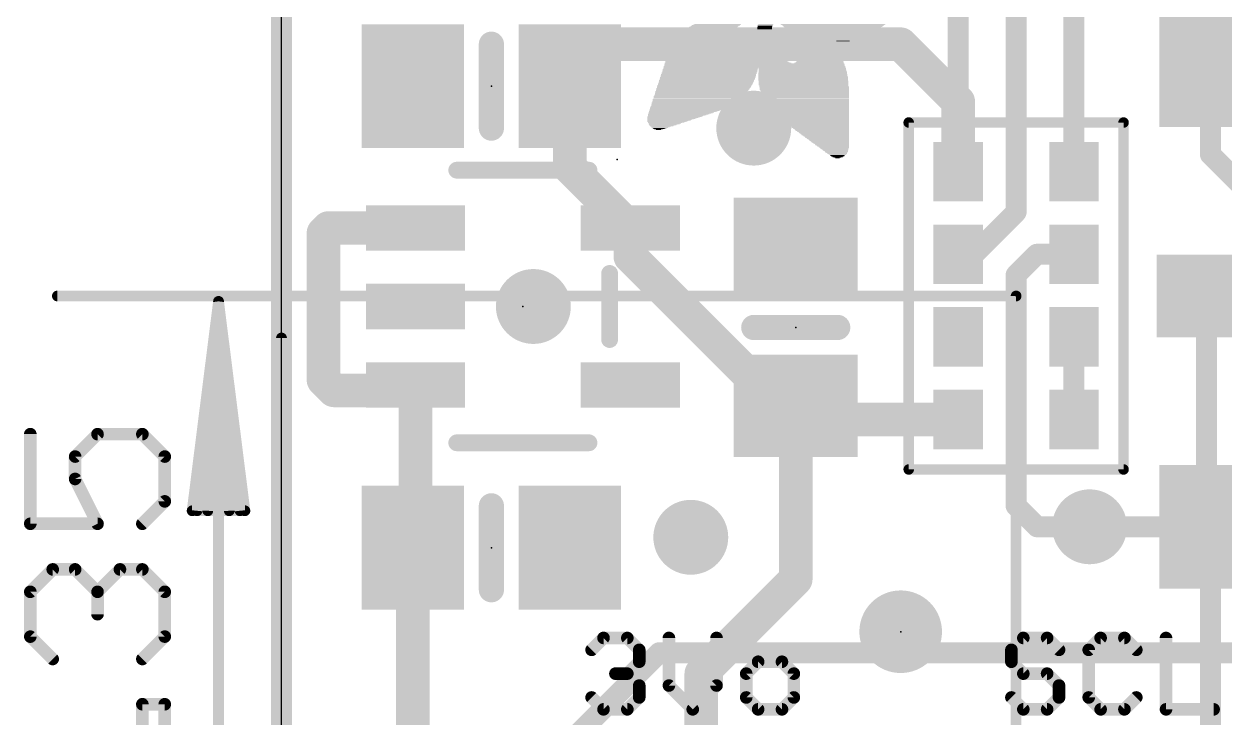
# Model space of a CAD drawing. Extents: x -6.4 to 26.1, y -5.3 to 26.8.
# Drawn here: x -3.12 to 11.42, y 3.78 to 12.18 of the extents above; entities that cross this region are included whole.
import ezdxf

# ---------------------------------------------------------------- set-up
doc = ezdxf.new("R2010")
doc.units = 0
for name, color, linetype in [('1', 12, 'CONTINUOUS'), ('16', 132, 'CONTINUOUS'), ('18', 110, 'CONTINUOUS'), ('20', 53, 'CONTINUOUS'), ('21', 40, 'CONTINUOUS'), ('23', 53, 'CONTINUOUS'), ('47', 253, 'CONTINUOUS')]:
    doc.layers.add(name, color=color, linetype=linetype)

# ---------------------------------------------------------------- blocks, each defined once
blk = doc.blocks.new('RECT')
blk.add_solid([(-0.5, -0.5), (0.5, -0.5), (-0.5, 0.5), (0.5, 0.5)])
blk = doc.blocks.new('PIE')
at = {"const_width": 0.5}
blk.add_lwpolyline([(0, -0.25, 1), (0, 0.25, 1), (0, -0.25)], format="xyb", dxfattribs=at)
blk = doc.blocks.new('ROUNDV')
at = {"const_width": 0.5}
blk.add_lwpolyline([(0, -0.25, 1), (0, 0.25, 1), (0, -0.25)], format="xyb", dxfattribs=at)

msp = doc.modelspace()

# ---------------------------------------------------------------- linework, layer by layer
at = {"layer": '1'}
for points, const_width in [([(0, 0), (0, 15.24)], 0.254), ([(8.19, 10.395), (8.19, 13.651)], 0.254), ([(8.89, 13.589), (8.89, 9.906)], 0.254), ([(9.59, 10.395), (9.59, 12.511)], 0.254), ([(3.998, 11.938), (3.49, 11.43)], 0.4064), ([(7.493, 11.938), (3.998, 11.938)], 0.4064), ([(8.19, 11.241), (7.493, 11.938)], 0.4064), ([(3.49, 11.665), (3.49, 11.43)], 0.4064), ([(11.242, 11.684), (11.242, 10.602)], 0.254), ([(3.49, 11.43), (3.49, 10.4441)], 0.4064), ([(8.19, 11.241), (8.19, 10.395)], 0.4064), ([(3.49, 10.4441), (4.2211, 9.713)], 0.4064), ([(11.242, 10.602), (12.192, 9.652)], 0.254), ([(8.379, 9.395), (8.89, 9.906)], 0.254), ([(0.569, 9.713), (0.508, 9.652)], 0.4064), ([(1.6209, 9.713), (0.569, 9.713)], 0.4064), ([(4.2211, 9.713), (4.2211, 9.3679)], 0.4064), ([(0.508, 9.652), (0.508, 7.874)], 0.4064), ([(4.2211, 9.3679), (6.03, 7.559)], 0.4064), ([(8.19, 9.395), (8.379, 9.395)], 0.254), ([(9.141, 9.395), (8.89, 9.144)], 0.254), ([(9.59, 9.395), (9.141, 9.395)], 0.254), ([(8.89, 9.144), (8.89, 6.35)], 0.254), ([(11.192, 8.89), (11.192, 6.146)], 0.254), ([(9.59, 8.395), (9.59, 7.395)], 0.254), ([(0.508, 7.874), (0.635, 7.747)], 0.4064), ([(1.5549, 7.747), (1.6209, 7.813)], 0.4064), ([(1.6209, 5.8111), (1.6209, 7.813)], 0.4064), ([(0.635, 7.747), (1.5549, 7.747)], 0.4064), ([(6.03, 7.559), (6.223, 7.559)], 0.4064), ([(6.223, 7.559), (6.387, 7.395)], 0.4064), ([(6.223, 5.461), (6.223, 7.559)], 0.4064), ([(6.387, 7.395), (8.19, 7.395)], 0.4064), ([(8.89, 6.35), (9.144, 6.096)], 0.254), ([(11.192, 6.146), (11.242, 6.096)], 0.254), ([(9.144, 6.096), (9.779, 6.096)], 0.254), ([(11.242, 3.622), (11.242, 6.096)], 0.254), ([(1.59, 3.49), (1.59, 5.842)], 0.4064), ([(1.59, 5.842), (1.6209, 5.8111)], 0.4064), ([(5.08, 4.318), (6.223, 5.461)], 0.4064), ([(5.08, 2.54), (5.08, 4.318)], 0.4064)]:
    msp.add_lwpolyline(points, dxfattribs=dict(at, const_width=const_width))
for points, const_width in [([(3.998, 12.0396, 1), (3.998, 11.8364)], 0.2032), ([(4.0698, 11.8662, 1), (3.9262, 12.0098)], 0.2032), ([(7.5648, 12.0098, 1), (7.4212, 11.8662)], 0.2032), ([(7.493, 11.8364, 1), (7.493, 12.0396)], 0.2032), ([(3.5916, 11.665, 1), (3.3884, 11.665)], 0.2032), ([(11.3055, 11.684, 1), (11.1785, 11.684)], 0.127), ([(3.5916, 11.43, 1), (3.3884, 11.43)], 0.2032), ([(3.3884, 11.43, 1), (3.5916, 11.43)], 0.2032), ([(3.4182, 11.5018, 1), (3.5618, 11.3582)], 0.2032), ([(8.2916, 11.241, 1), (8.0884, 11.241)], 0.2032), ([(8.1182, 11.1692, 1), (8.2618, 11.3128)], 0.2032), ([(3.5618, 10.5159, 1), (3.4182, 10.3723)], 0.2032), ([(11.2869, 10.6469, 1), (11.1971, 10.5571)], 0.127), ([(11.1785, 10.602, 1), (11.3055, 10.602)], 0.127), ([(3.3884, 10.4441, 1), (3.5916, 10.4441)], 0.2032), ([(8.0884, 10.395, 1), (8.2916, 10.395)], 0.2032), ([(8.1265, 10.395, 1), (8.2535, 10.395)], 0.127), ([(9.5265, 10.395, 1), (9.6535, 10.395)], 0.127), ([(8.9349, 9.8611, 1), (8.8451, 9.9509)], 0.127), ([(0.569, 9.8146, 1), (0.569, 9.6114)], 0.2032), ([(0.6408, 9.6412, 1), (0.4972, 9.7848)], 0.2032), ([(1.6209, 9.6114, 1), (1.6209, 9.8146)], 0.2032), ([(4.3227, 9.713, 1), (4.1195, 9.713)], 0.2032), ([(4.1493, 9.6412, 1), (4.2929, 9.7848)], 0.2032), ([(8.8265, 9.906, 1), (8.9535, 9.906)], 0.127), ([(0.6096, 9.652, 1), (0.4064, 9.652)], 0.2032), ([(0.4362, 9.7238, 1), (0.5798, 9.5802)], 0.2032), ([(4.1195, 9.3679, 1), (4.3227, 9.3679)], 0.2032), ([(4.2929, 9.4397, 1), (4.1493, 9.2961)], 0.2032), ([(8.19, 9.4585, 1), (8.19, 9.3315)], 0.127), ([(8.3341, 9.4399, 1), (8.4239, 9.3501)], 0.127), ([(8.379, 9.3315, 1), (8.379, 9.4585)], 0.127), ([(9.141, 9.4585, 1), (9.141, 9.3315)], 0.127), ([(9.1859, 9.3501, 1), (9.0961, 9.4399)], 0.127), ([(9.59, 9.3315, 1), (9.59, 9.4585)], 0.127), ([(8.9535, 9.144, 1), (8.8265, 9.144)], 0.127), ([(8.8451, 9.1889, 1), (8.9349, 9.0991)], 0.127), ([(11.2555, 8.89, 1), (11.1285, 8.89)], 0.127), ([(9.6535, 8.395, 1), (9.5265, 8.395)], 0.127), ([(0.5798, 7.9458, 1), (0.4362, 7.8022)], 0.2032), ([(1.7225, 7.813, 1), (1.5193, 7.813)], 0.2032), ([(1.6927, 7.7412, 1), (1.5491, 7.8848)], 0.2032), ([(0.4064, 7.874, 1), (0.6096, 7.874)], 0.2032), ([(0.635, 7.8486, 1), (0.635, 7.6454)], 0.2032), ([(0.5632, 7.6752, 1), (0.7068, 7.8188)], 0.2032), ([(1.4831, 7.8188, 1), (1.6267, 7.6752)], 0.2032), ([(1.5549, 7.6454, 1), (1.5549, 7.8486)], 0.2032), ([(6.03, 7.6606, 1), (6.03, 7.4574)], 0.2032), ([(5.9582, 7.4872, 1), (6.1018, 7.6308)], 0.2032), ([(6.3246, 7.559, 1), (6.1214, 7.559)], 0.2032), ([(6.2948, 7.6308, 1), (6.1512, 7.4872)], 0.2032), ([(6.223, 7.4574, 1), (6.223, 7.6606)], 0.2032), ([(6.387, 7.4966, 1), (6.387, 7.2934)], 0.2032), ([(6.3152, 7.3232, 1), (6.4588, 7.4668)], 0.2032), ([(8.19, 7.2934, 1), (8.19, 7.4966)], 0.2032), ([(9.5265, 7.395, 1), (9.6535, 7.395)], 0.127), ([(8.9349, 6.3949, 1), (8.8451, 6.3051)], 0.127), ([(8.8265, 6.35, 1), (8.9535, 6.35)], 0.127), ([(11.2369, 6.1909, 1), (11.1471, 6.1011)], 0.127), ([(9.144, 6.1595, 1), (9.144, 6.0325)], 0.127), ([(9.0991, 6.0511, 1), (9.1889, 6.1409)], 0.127), ([(9.779, 6.0325, 1), (9.779, 6.1595)], 0.127), ([(11.1285, 6.146, 1), (11.2555, 6.146)], 0.127), ([(11.3055, 6.096, 1), (11.1785, 6.096)], 0.127), ([(11.1971, 6.0511, 1), (11.2869, 6.1409)], 0.127), ([(1.6916, 5.842, 1), (1.4884, 5.842)], 0.2032), ([(1.6618, 5.9138, 1), (1.5182, 5.7702)], 0.2032), ([(1.5491, 5.7393, 1), (1.6927, 5.8829)], 0.2032), ([(1.5193, 5.8111, 1), (1.7225, 5.8111)], 0.2032), ([(6.1214, 5.461, 1), (6.3246, 5.461)], 0.2032), ([(6.2948, 5.3892, 1), (6.1512, 5.5328)], 0.2032), ([(5.1816, 4.318, 1), (4.9784, 4.318)], 0.2032), ([(5.0082, 4.3898, 1), (5.1518, 4.2462)], 0.2032)]:
    msp.add_lwpolyline(points, format="xyb", dxfattribs=dict(at, const_width=const_width))
at = {"layer": '16', "const_width": 0.254}
for points in [[(0, 0), (0, 15.24)], [(9.779, 6.096), (14.986, 6.096)], [(4.572, 4.572), (2.54, 2.54)], [(12.827, 4.572), (4.572, 4.572)]]:
    msp.add_lwpolyline(points, dxfattribs=at)
at = {"layer": '16', "const_width": 0.127}
for points in [[(9.779, 6.1595, 1), (9.779, 6.0325)], [(4.572, 4.6355, 1), (4.572, 4.5085)], [(4.6169, 4.5271, 1), (4.5271, 4.6169)]]:
    msp.add_lwpolyline(points, format="xyb", dxfattribs=at)
at = {"layer": '20'}
msp.add_line((0, 2.54), (0, 15.24), dxfattribs=at)
at = {"layer": '21'}
for points, const_width in [([(2.54, 10.922), (2.54, 11.938)], 0.3048), ([(7.59, 10.99), (10.19, 10.99)], 0.127), ([(7.59, 6.79), (7.59, 10.99)], 0.127), ([(10.19, 10.99), (10.19, 6.79)], 0.127), ([(3.721, 10.413), (2.121, 10.413)], 0.2032), ([(3.971, 9.163), (3.971, 8.363)], 0.2032), ([(5.715, 8.509), (6.731, 8.509)], 0.3048), ([(3.721, 7.113), (2.121, 7.113)], 0.2032), ([(10.19, 6.79), (7.59, 6.79)], 0.127), ([(2.54, 6.35), (2.54, 5.334)], 0.3048), ([(3.7529, 4.6065), (3.897, 4.7505)], 0.1524), ([(3.897, 4.7505), (4.1851, 4.7505)], 0.1524), ([(4.1851, 4.7505), (4.3291, 4.6065)], 0.1524), ([(4.6884, 4.7505), (4.6884, 4.1743)], 0.1524), ([(5.2647, 4.1743), (5.2647, 4.7505)], 0.1524), ([(8.977, 4.7505), (8.8329, 4.6065)], 0.1524), ([(9.2651, 4.7505), (8.977, 4.7505)], 0.1524), ([(9.4091, 4.6065), (9.2651, 4.7505)], 0.1524), ([(9.9125, 4.7505), (9.7684, 4.6065)], 0.1524), ([(10.2006, 4.7505), (9.9125, 4.7505)], 0.1524), ([(10.3447, 4.6065), (10.2006, 4.7505)], 0.1524), ([(10.704, 4.7505), (10.704, 3.8862)], 0.1524), ([(4.3291, 4.6065), (4.3291, 4.4624)], 0.1524), ([(8.8329, 4.6065), (8.8329, 4.4624)], 0.1524), ([(9.7684, 4.6065), (9.7684, 4.0303)], 0.1524), ([(4.3291, 4.4624), (4.1851, 4.3184)], 0.1524), ([(5.768, 4.4624), (5.624, 4.3184)], 0.1524), ([(6.0561, 4.4624), (5.768, 4.4624)], 0.1524), ([(6.2002, 4.3184), (6.0561, 4.4624)], 0.1524), ([(8.8329, 4.4624), (8.977, 4.3184)], 0.1524), ([(4.1851, 4.3184), (4.041, 4.3184)], 0.1524), ([(4.1851, 4.3184), (4.3291, 4.1743)], 0.1524), ([(5.624, 4.3184), (5.624, 4.0303)], 0.1524), ([(6.2002, 4.0303), (6.2002, 4.3184)], 0.1524), ([(8.977, 4.3184), (9.2651, 4.3184)], 0.1524), ([(9.2651, 4.3184), (9.4091, 4.1743)], 0.1524), ([(4.3291, 4.1743), (4.3291, 4.0303)], 0.1524), ([(4.6884, 4.1743), (4.9766, 3.8862)], 0.1524), ([(4.9766, 3.8862), (5.2647, 4.1743)], 0.1524), ([(9.4091, 4.1743), (9.4091, 4.0303)], 0.1524), ([(3.897, 3.8862), (3.7529, 4.0303)], 0.1524), ([(4.3291, 4.0303), (4.1851, 3.8862)], 0.1524), ([(5.624, 4.0303), (5.768, 3.8862)], 0.1524), ([(6.0561, 3.8862), (6.2002, 4.0303)], 0.1524), ([(8.977, 3.8862), (8.8329, 4.0303)], 0.1524), ([(9.4091, 4.0303), (9.2651, 3.8862)], 0.1524), ([(9.7684, 4.0303), (9.9125, 3.8862)], 0.1524), ([(10.2006, 3.8862), (10.3447, 4.0303)], 0.1524), ([(4.1851, 3.8862), (3.897, 3.8862)], 0.1524), ([(5.768, 3.8862), (6.0561, 3.8862)], 0.1524), ([(9.2651, 3.8862), (8.977, 3.8862)], 0.1524), ([(9.9125, 3.8862), (10.2006, 3.8862)], 0.1524), ([(10.704, 3.8862), (11.2802, 3.8862)], 0.1524)]:
    msp.add_lwpolyline(points, dxfattribs=dict(at, const_width=const_width))
for points, const_width in [([(2.6162, 11.938, 1), (2.4638, 11.938)], 0.1524), ([(7.59, 11.0218, 1), (7.59, 10.9582)], 0.0635), ([(7.6218, 10.99, 1), (7.5583, 10.99)], 0.0635), ([(10.2218, 10.99, 1), (10.1583, 10.99)], 0.0635), ([(10.19, 10.9582, 1), (10.19, 11.0218)], 0.0635), ([(2.4638, 10.922, 1), (2.6162, 10.922)], 0.1524), ([(2.121, 10.4638, 1), (2.121, 10.3622)], 0.1016), ([(3.721, 10.3622, 1), (3.721, 10.4638)], 0.1016), ([(4.0218, 9.163, 1), (3.9202, 9.163)], 0.1016), ([(5.715, 8.5852, 1), (5.715, 8.4328)], 0.1524), ([(6.731, 8.4328, 1), (6.731, 8.5852)], 0.1524), ([(3.9202, 8.363, 1), (4.0218, 8.363)], 0.1016), ([(2.121, 7.1638, 1), (2.121, 7.0622)], 0.1016), ([(3.721, 7.0622, 1), (3.721, 7.1638)], 0.1016), ([(7.59, 6.8217, 1), (7.59, 6.7583)], 0.0635), ([(10.19, 6.7583, 1), (10.19, 6.8217)], 0.0635), ([(7.5583, 6.79, 1), (7.6218, 6.79)], 0.0635), ([(10.1583, 6.79, 1), (10.2218, 6.79)], 0.0635), ([(2.6162, 6.35, 1), (2.4638, 6.35)], 0.1524), ([(2.4638, 5.334, 1), (2.6162, 5.334)], 0.1524), ([(3.897, 4.7886, 1), (3.897, 4.7124)], 0.0762), ([(3.9239, 4.7236, 1), (3.87, 4.7775)], 0.0762), ([(4.212, 4.7775, 1), (4.1581, 4.7236)], 0.0762), ([(4.1851, 4.7124, 1), (4.1851, 4.7886)], 0.0762), ([(4.7265, 4.7505, 1), (4.6503, 4.7505)], 0.0762), ([(5.3028, 4.7505, 1), (5.2266, 4.7505)], 0.0762), ([(8.977, 4.7886, 1), (8.977, 4.7124)], 0.0762), ([(9.0039, 4.7236, 1), (8.95, 4.7775)], 0.0762), ([(9.292, 4.7775, 1), (9.2381, 4.7236)], 0.0762), ([(9.2651, 4.7124, 1), (9.2651, 4.7886)], 0.0762), ([(9.9125, 4.7886, 1), (9.9125, 4.7124)], 0.0762), ([(9.9394, 4.7236, 1), (9.8856, 4.7775)], 0.0762), ([(10.2276, 4.7775, 1), (10.1737, 4.7236)], 0.0762), ([(10.2006, 4.7124, 1), (10.2006, 4.7886)], 0.0762), ([(10.7421, 4.7505, 1), (10.6659, 4.7505)], 0.0762), ([(3.726, 4.6334, 1), (3.7799, 4.5795)], 0.0762), ([(4.3672, 4.6065, 1), (4.291, 4.6065)], 0.0762), ([(4.3022, 4.5795, 1), (4.3561, 4.6334)], 0.0762), ([(8.871, 4.6065, 1), (8.7948, 4.6065)], 0.0762), ([(8.806, 4.6334, 1), (8.8599, 4.5795)], 0.0762), ([(9.3822, 4.5795, 1), (9.4361, 4.6334)], 0.0762), ([(9.8065, 4.6065, 1), (9.7303, 4.6065)], 0.0762), ([(9.7415, 4.6334, 1), (9.7954, 4.5795)], 0.0762), ([(10.3177, 4.5795, 1), (10.3716, 4.6334)], 0.0762), ([(4.3561, 4.4355, 1), (4.3022, 4.4894)], 0.0762), ([(5.768, 4.5005, 1), (5.768, 4.4243)], 0.0762), ([(5.795, 4.4355, 1), (5.7411, 4.4894)], 0.0762), ([(6.0831, 4.4894, 1), (6.0292, 4.4355)], 0.0762), ([(6.0561, 4.4243, 1), (6.0561, 4.5005)], 0.0762), ([(8.8599, 4.4894, 1), (8.806, 4.4355)], 0.0762), ([(4.041, 4.3565, 1), (4.041, 4.2803)], 0.0762), ([(4.212, 4.3453, 1), (4.1581, 4.2914)], 0.0762), ([(4.1581, 4.3453, 1), (4.212, 4.2914)], 0.0762), ([(4.1851, 4.2803, 1), (4.1851, 4.3565)], 0.0762), ([(4.291, 4.4624, 1), (4.3672, 4.4624)], 0.0762), ([(5.597, 4.3453, 1), (5.6509, 4.2914)], 0.0762), ([(5.6621, 4.3184, 1), (5.5859, 4.3184)], 0.0762), ([(6.2383, 4.3184, 1), (6.1621, 4.3184)], 0.0762), ([(6.1732, 4.2914, 1), (6.2271, 4.3453)], 0.0762), ([(8.7948, 4.4624, 1), (8.871, 4.4624)], 0.0762), ([(8.977, 4.3565, 1), (8.977, 4.2803)], 0.0762), ([(8.95, 4.2914, 1), (9.0039, 4.3453)], 0.0762), ([(9.292, 4.3453, 1), (9.2381, 4.2914)], 0.0762), ([(9.2651, 4.2803, 1), (9.2651, 4.3565)], 0.0762), ([(4.3672, 4.1743, 1), (4.291, 4.1743)], 0.0762), ([(4.3022, 4.1474, 1), (4.3561, 4.2013)], 0.0762), ([(4.7154, 4.2013, 1), (4.6615, 4.1474)], 0.0762), ([(5.2916, 4.1474, 1), (5.2377, 4.2013)], 0.0762), ([(9.4472, 4.1743, 1), (9.371, 4.1743)], 0.0762), ([(9.3822, 4.1474, 1), (9.4361, 4.2013)], 0.0762), ([(3.7799, 4.0572, 1), (3.726, 4.0033)], 0.0762), ([(4.3561, 4.0033, 1), (4.3022, 4.0572)], 0.0762), ([(4.6503, 4.1743, 1), (4.7265, 4.1743)], 0.0762), ([(5.2266, 4.1743, 1), (5.3028, 4.1743)], 0.0762), ([(5.6509, 4.0572, 1), (5.597, 4.0033)], 0.0762), ([(6.2271, 4.0033, 1), (6.1732, 4.0572)], 0.0762), ([(8.8599, 4.0572, 1), (8.806, 4.0033)], 0.0762), ([(9.4361, 4.0033, 1), (9.3822, 4.0572)], 0.0762), ([(9.7954, 4.0572, 1), (9.7415, 4.0033)], 0.0762), ([(10.3716, 4.0033, 1), (10.3177, 4.0572)], 0.0762), ([(3.897, 3.9243, 1), (3.897, 3.8481)], 0.0762), ([(3.87, 3.8593, 1), (3.9239, 3.9131)], 0.0762), ([(4.1581, 3.9131, 1), (4.212, 3.8593)], 0.0762), ([(4.1851, 3.8481, 1), (4.1851, 3.9243)], 0.0762), ([(4.291, 4.0303, 1), (4.3672, 4.0303)], 0.0762), ([(4.9496, 3.9131, 1), (5.0035, 3.8593)], 0.0762), ([(4.9496, 3.8593, 1), (5.0035, 3.9131)], 0.0762), ([(5.5859, 4.0303, 1), (5.6621, 4.0303)], 0.0762), ([(5.768, 3.9243, 1), (5.768, 3.8481)], 0.0762), ([(5.7411, 3.8593, 1), (5.795, 3.9131)], 0.0762), ([(6.0292, 3.9131, 1), (6.0831, 3.8593)], 0.0762), ([(6.0561, 3.8481, 1), (6.0561, 3.9243)], 0.0762), ([(6.1621, 4.0303, 1), (6.2383, 4.0303)], 0.0762), ([(8.977, 3.9243, 1), (8.977, 3.8481)], 0.0762), ([(8.95, 3.8593, 1), (9.0039, 3.9131)], 0.0762), ([(9.2381, 3.9131, 1), (9.292, 3.8593)], 0.0762), ([(9.2651, 3.8481, 1), (9.2651, 3.9243)], 0.0762), ([(9.371, 4.0303, 1), (9.4472, 4.0303)], 0.0762), ([(9.7303, 4.0303, 1), (9.8065, 4.0303)], 0.0762), ([(9.9125, 3.9243, 1), (9.9125, 3.8481)], 0.0762), ([(9.8856, 3.8593, 1), (9.9394, 3.9131)], 0.0762), ([(10.1737, 3.9131, 1), (10.2276, 3.8593)], 0.0762), ([(10.2006, 3.8481, 1), (10.2006, 3.9243)], 0.0762), ([(10.704, 3.9243, 1), (10.704, 3.8481)], 0.0762), ([(10.6659, 3.8862, 1), (10.7421, 3.8862)], 0.0762), ([(11.2802, 3.8481, 1), (11.2802, 3.9243)], 0.0762)]:
    msp.add_lwpolyline(points, format="xyb", dxfattribs=dict(at, const_width=const_width))
at = {"layer": '23'}
for p in [(2.54, 11.43), (4.064, 10.541), (8.89, 8.89), (2.921, 8.763), (6.223, 8.509), (2.54, 5.842), (7.493, 4.826)]:
    msp.add_point(p, dxfattribs=at)
at = {"layer": '47'}
for points, const_width in [([(8.89, 8.89), (-2.712, 8.89)], 0.13), ([(-0.762, 8.825), (-1.0812, 6.29)], 0.13), ([(-0.762, 8.825), (-1.022, 6.29)], 0.13), ([(-0.762, 8.825), (-0.892, 6.29)], 0.13), ([(-0.762, 0.065), (-0.762, 8.825)], 0.13), ([(-0.4428, 6.29), (-0.762, 8.825)], 0.13), ([(-0.632, 6.29), (-0.762, 8.825)], 0.13), ([(-0.502, 6.29), (-0.762, 8.825)], 0.13), ([(8.89, 8.89), (8.89, -4.998)], 0.13), ([(0, 8.382), (0, -4.998)], 0.13), ([(-3.0397, 7.2174), (-3.0397, 6.1327)], 0.1524), ([(-2.4974, 6.9462), (-2.2262, 7.2174)], 0.1524), ([(-2.2262, 7.2174), (-1.6839, 7.2174)], 0.1524), ([(-1.6839, 7.2174), (-1.4127, 6.9462)], 0.1524), ([(-2.4974, 6.675), (-2.4974, 6.9462)], 0.1524), ([(-1.4127, 6.9462), (-1.4127, 6.4039)], 0.1524), ([(-2.2262, 6.1327), (-2.4974, 6.675)], 0.1524), ([(-1.4127, 6.4039), (-1.6839, 6.1327)], 0.1524), ([(-1.0812, 6.29), (-0.4428, 6.29)], 0.13), ([(-3.0397, 6.1327), (-2.2262, 6.1327)], 0.1524), ([(-3.0397, 5.309), (-2.7685, 5.5802)], 0.1524), ([(-2.7685, 5.5802), (-2.4974, 5.5802)], 0.1524), ([(-2.4974, 5.5802), (-2.2262, 5.309)], 0.1524), ([(-2.2262, 5.309), (-1.955, 5.5802)], 0.1524), ([(-1.955, 5.5802), (-1.6839, 5.5802)], 0.1524), ([(-1.6839, 5.5802), (-1.4127, 5.309)], 0.1524), ([(-3.0397, 4.7667), (-3.0397, 5.309)], 0.1524), ([(-2.2262, 5.309), (-2.2262, 5.0379)], 0.1524), ([(-1.4127, 5.309), (-1.4127, 4.7667)], 0.1524), ([(-2.7685, 4.4955), (-3.0397, 4.7667)], 0.1524), ([(-1.4127, 4.7667), (-1.6839, 4.4955)], 0.1524), ([(-1.6839, 3.677), (-1.6839, 3.9481)], 0.1524), ([(-1.6839, 3.9481), (-1.4127, 3.9481)], 0.1524), ([(-1.4127, 3.9481), (-1.4127, 3.677)], 0.1524)]:
    msp.add_lwpolyline(points, dxfattribs=dict(at, const_width=const_width))
for points, const_width in [([(-2.712, 8.9225, 1), (-2.712, 8.8575)], 0.065), ([(-0.7295, 8.825, 1), (-0.7945, 8.825)], 0.065), ([(-0.7298, 8.8291, 1), (-0.7942, 8.8209)], 0.065), ([(-0.7295, 8.8233, 1), (-0.7945, 8.8267)], 0.065), ([(-0.7295, 8.8267, 1), (-0.7945, 8.8233)], 0.065), ([(-0.7297, 8.8283, 1), (-0.7943, 8.8217)], 0.065), ([(-0.7297, 8.8217, 1), (-0.7943, 8.8283)], 0.065), ([(-0.7298, 8.8209, 1), (-0.7942, 8.8291)], 0.065), ([(8.9225, 8.89, 1), (8.8575, 8.89)], 0.065), ([(8.89, 8.8575, 1), (8.89, 8.9225)], 0.065), ([(0.0325, 8.382, 1), (-0.0325, 8.382)], 0.065), ([(-3.0016, 7.2174, 1), (-3.0778, 7.2174)], 0.0762), ([(-2.2262, 7.2555, 1), (-2.2262, 7.1793)], 0.0762), ([(-2.1993, 7.1904, 1), (-2.2531, 7.2443)], 0.0762), ([(-1.6569, 7.2443, 1), (-1.7108, 7.1904)], 0.0762), ([(-1.6839, 7.1793, 1), (-1.6839, 7.2555)], 0.0762), ([(-2.4593, 6.9462, 1), (-2.5355, 6.9462)], 0.0762), ([(-2.5243, 6.9731, 1), (-2.4704, 6.9193)], 0.0762), ([(-1.3746, 6.9462, 1), (-1.4508, 6.9462)], 0.0762), ([(-1.4396, 6.9193, 1), (-1.3858, 6.9731)], 0.0762), ([(-2.5355, 6.675, 1), (-2.4593, 6.675)], 0.0762), ([(-2.4633, 6.6921, 1), (-2.5314, 6.658)], 0.0762), ([(-1.4508, 6.4039, 1), (-1.3746, 6.4039)], 0.0762), ([(-1.3858, 6.3769, 1), (-1.4396, 6.4308)], 0.0762), ([(-1.1135, 6.2941, 1), (-1.049, 6.2859)], 0.065), ([(-1.0812, 6.3225, 1), (-1.0812, 6.2575)], 0.065), ([(-1.0543, 6.2933, 1), (-0.9897, 6.2867)], 0.065), ([(-0.9245, 6.2917, 1), (-0.8595, 6.2883)], 0.065), ([(-0.6645, 6.2883, 1), (-0.5995, 6.2917)], 0.065), ([(-0.5343, 6.2867, 1), (-0.4697, 6.2933)], 0.065), ([(-0.475, 6.2859, 1), (-0.4105, 6.2941)], 0.065), ([(-0.4428, 6.2575, 1), (-0.4428, 6.3225)], 0.065), ([(-3.0397, 6.1708, 1), (-3.0397, 6.0946)], 0.0762), ([(-3.0778, 6.1327, 1), (-3.0016, 6.1327)], 0.0762), ([(-2.2603, 6.1157, 1), (-2.1921, 6.1497)], 0.0762), ([(-2.2262, 6.0946, 1), (-2.2262, 6.1708)], 0.0762), ([(-1.7108, 6.1596, 1), (-1.6569, 6.1058)], 0.0762), ([(-2.7685, 5.6183, 1), (-2.7685, 5.5421)], 0.0762), ([(-2.7416, 5.5533, 1), (-2.7955, 5.6071)], 0.0762), ([(-2.4704, 5.6071, 1), (-2.5243, 5.5533)], 0.0762), ([(-2.4974, 5.5421, 1), (-2.4974, 5.6183)], 0.0762), ([(-1.955, 5.6183, 1), (-1.955, 5.5421)], 0.0762), ([(-1.9281, 5.5533, 1), (-1.982, 5.6071)], 0.0762), ([(-1.6569, 5.6071, 1), (-1.7108, 5.5533)], 0.0762), ([(-1.6839, 5.5421, 1), (-1.6839, 5.6183)], 0.0762), ([(-3.0016, 5.309, 1), (-3.0778, 5.309)], 0.0762), ([(-2.1881, 5.309, 1), (-2.2643, 5.309)], 0.0762), ([(-1.3746, 5.309, 1), (-1.4508, 5.309)], 0.0762), ([(-3.0666, 5.336, 1), (-3.0127, 5.2821)], 0.0762), ([(-2.2531, 5.336, 1), (-2.1993, 5.2821)], 0.0762), ([(-2.2531, 5.2821, 1), (-2.1993, 5.336)], 0.0762), ([(-1.4396, 5.2821, 1), (-1.3858, 5.336)], 0.0762), ([(-2.2643, 5.0379, 1), (-2.1881, 5.0379)], 0.0762), ([(-3.0778, 4.7667, 1), (-3.0016, 4.7667)], 0.0762), ([(-3.0127, 4.7936, 1), (-3.0666, 4.7398)], 0.0762), ([(-1.4508, 4.7667, 1), (-1.3746, 4.7667)], 0.0762), ([(-1.3858, 4.7398, 1), (-1.4396, 4.7936)], 0.0762), ([(-2.7955, 4.4686, 1), (-2.7416, 4.5225)], 0.0762), ([(-1.7108, 4.5225, 1), (-1.6569, 4.4686)], 0.0762), ([(-1.6458, 3.9481, 1), (-1.722, 3.9481)], 0.0762), ([(-1.6839, 3.9862, 1), (-1.6839, 3.91)], 0.0762), ([(-1.3746, 3.9481, 1), (-1.4508, 3.9481)], 0.0762), ([(-1.4127, 3.91, 1), (-1.4127, 3.9862)], 0.0762)]:
    msp.add_lwpolyline(points, format="xyb", dxfattribs=dict(at, const_width=const_width))

# ---------------------------------------------------------------- block references
at = {"layer": '1'}
for p, xscale, yscale, rotation in [((11.242, 11.684), 1.24, 1.5, 180), ((1.59, 11.43), 1.24, 1.5, 180), ((3.49, 11.43), 1.24, 1.5, 180), ((6.223, 9.459), 1.24, 1.5, 90), ((1.6209, 9.713), 0.55, 1.2, 270), ((4.2211, 9.713), 0.55, 1.2, 270), ((1.6209, 8.763), 0.55, 1.2, 270), ((6.223, 7.559), 1.24, 1.5, 90), ((1.6209, 7.813), 0.55, 1.2, 270), ((4.2211, 7.813), 0.55, 1.2, 270)]:
    msp.add_blockref('RECT', p, dxfattribs=dict(at, xscale=xscale, yscale=yscale, rotation=rotation))
for p, xscale, yscale in [((8.19, 10.395), 0.6, 0.72), ((9.59, 10.395), 0.6, 0.72), ((8.19, 9.395), 0.6, 0.72), ((9.59, 9.395), 0.6, 0.72), ((8.19, 8.395), 0.6, 0.72), ((9.59, 8.395), 0.6, 0.72), ((8.19, 7.395), 0.6, 0.72), ((9.59, 7.395), 0.6, 0.72), ((11.242, 6.096), 1.24, 1.5), ((1.59, 5.842), 1.24, 1.5), ((3.49, 5.842), 1.24, 1.5)]:
    msp.add_blockref('RECT', p, dxfattribs=dict(at, xscale=xscale, yscale=yscale))
at = {"layer": '1', "yscale": 1.2, "rotation": 90}
msp.add_blockref('RECT', (11.192, 8.89), dxfattribs=at)
at = {"layer": '1'}
msp.add_blockref('PIE', (7.493, 4.826), dxfattribs=at)
at = {"layer": '18', "xscale": 0.9064, "yscale": 0.9064}
for p in [(5.715, 10.922), (5.715, 10.922), (3.048, 8.763), (3.048, 8.763), (9.779, 6.096), (9.779, 6.096), (4.953, 5.969), (4.953, 5.969)]:
    msp.add_blockref('ROUNDV', p, dxfattribs=at)
at = {"layer": '21'}
for p, xscale, yscale in [((5.1404, 12.065), 0.5969, 0.0064), ((5.1467, 12.0714), 0.5969, 0.0063), ((5.1531, 12.0777), 0.5969, 0.0064), ((5.1593, 12.0841), 0.5969, 0.0063), ((5.1658, 12.0904), 0.5969, 0.0064), ((5.1721, 12.0968), 0.5969, 0.0063), ((5.1785, 12.1031), 0.5969, 0.0064), ((5.1848, 12.1095), 0.5969, 0.0063), ((5.1879, 12.1158), 0.5905, 0.0064), ((5.2007, 12.1222), 0.5905, 0.0063), ((5.2038, 12.1285), 0.5842, 0.0064), ((5.2134, 12.1349), 0.5905, 0.0063), ((5.2229, 12.1412), 0.5842, 0.0064), ((5.2292, 12.1476), 0.5842, 0.0063), ((5.2388, 12.1539), 0.5779, 0.0064), ((5.2451, 12.1603), 0.5778, 0.0063), ((5.2578, 12.1666), 0.5778, 0.0064), ((5.2674, 12.173), 0.5715, 0.0063), ((5.2769, 12.1793), 0.5651, 0.0064), ((5.8293, 12.065), 0.2096, 0.0064), ((5.8325, 12.0777), 0.2032, 0.0064), ((5.8325, 12.0714), 0.2032, 0.0063), ((5.8357, 12.0904), 0.1969, 0.0064), ((5.8357, 12.0841), 0.1969, 0.0063), ((5.8388, 12.1031), 0.1905, 0.0064), ((5.8388, 12.0968), 0.1905, 0.0063), ((5.842, 12.1158), 0.1842, 0.0064), ((5.842, 12.1095), 0.1842, 0.0063), ((5.8452, 12.1412), 0.1778, 0.0064), ((5.8452, 12.1349), 0.1778, 0.0063), ((5.8452, 12.1285), 0.1778, 0.0064), ((5.8452, 12.1222), 0.1778, 0.0063), ((5.8547, 12.173), 0.1842, 0.0063), ((5.8547, 12.1666), 0.1842, 0.0064), ((5.8515, 12.1603), 0.1778, 0.0063), ((5.8515, 12.1539), 0.1778, 0.0064), ((5.8483, 12.1476), 0.1715, 0.0063), ((5.8611, 12.1793), 0.1841, 0.0064), ((6.6739, 12.1793), 1.2637, 0.0064), ((6.6739, 12.173), 1.2509, 0.0063), ((6.6771, 12.1666), 1.2319, 0.0064), ((6.6739, 12.1603), 1.2129, 0.0063), ((6.6739, 12.1539), 1.2001, 0.0064), ((6.6739, 12.1476), 1.1875, 0.0063), ((6.6707, 12.1412), 1.1684, 0.0064), ((6.6707, 12.1349), 1.1557, 0.0063), ((6.6675, 12.1285), 1.1366, 0.0064), ((6.6675, 12.1222), 1.124, 0.0063), ((6.6644, 12.1158), 1.1049, 0.0064), ((6.6643, 12.1095), 1.0922, 0.0063), ((6.6612, 12.1031), 1.0731, 0.0064), ((6.658, 12.0968), 1.0668, 0.0063), ((6.6548, 12.0904), 1.0478, 0.0064), ((6.6548, 12.0841), 1.035, 0.0063), ((6.6516, 12.0777), 1.016, 0.0064), ((6.6452, 12.0714), 1.0033, 0.0063), ((6.6421, 12.065), 0.9842, 0.0064), ((5.0419, 11.919), 0.6286, 0.0063), ((5.0483, 11.9253), 0.6287, 0.0064), ((5.0514, 11.938), 0.6223, 0.0064), ((5.0514, 11.9317), 0.6223, 0.0063), ((5.0578, 11.9507), 0.6223, 0.0064), ((5.0578, 11.9444), 0.6223, 0.0063), ((5.061, 11.9571), 0.6159, 0.0063), ((5.0673, 11.9698), 0.616, 0.0063), ((5.0673, 11.9634), 0.616, 0.0064), ((5.0737, 11.9761), 0.6159, 0.0064), ((5.08, 11.9888), 0.616, 0.0064), ((5.0768, 11.9825), 0.6096, 0.0063), ((5.0864, 11.9952), 0.6159, 0.0063), ((5.0895, 12.0015), 0.6096, 0.0064), ((5.0959, 12.0079), 0.6096, 0.0063), ((5.1022, 12.0206), 0.6096, 0.0063), ((5.0991, 12.0142), 0.6033, 0.0064), ((5.1086, 12.0269), 0.6096, 0.0064), ((5.1118, 12.0333), 0.6033, 0.0063), ((5.1181, 12.0396), 0.6032, 0.0064), ((5.1245, 12.046), 0.6033, 0.0063), ((5.1308, 12.0523), 0.6032, 0.0064), ((5.134, 12.0587), 0.5969, 0.0063), ((5.7912, 11.919), 0.3874, 0.0063), ((5.7912, 11.9253), 0.3746, 0.0064), ((5.7944, 11.9317), 0.3683, 0.0063), ((5.7944, 11.938), 0.3556, 0.0064), ((5.7976, 11.9444), 0.3493, 0.0063), ((5.8007, 11.9571), 0.3302, 0.0063), ((5.8007, 11.9507), 0.3302, 0.0064), ((5.8039, 11.9698), 0.3112, 0.0063), ((5.8039, 11.9634), 0.3112, 0.0064), ((5.8071, 11.9761), 0.3048, 0.0064), ((5.8071, 11.9825), 0.2921, 0.0063), ((5.8102, 11.9888), 0.2857, 0.0064), ((5.8134, 11.9952), 0.2794, 0.0063), ((5.8135, 12.0015), 0.2667, 0.0064), ((5.8166, 12.0142), 0.2604, 0.0064), ((5.8166, 12.0079), 0.2604, 0.0063), ((5.8198, 12.0206), 0.254, 0.0063), ((5.8197, 12.0269), 0.2413, 0.0064), ((5.823, 12.0396), 0.2349, 0.0064), ((5.823, 12.0333), 0.2349, 0.0063), ((5.8261, 12.046), 0.2286, 0.0063), ((5.8262, 12.0587), 0.2159, 0.0063), ((5.8262, 12.0523), 0.2159, 0.0064), ((6.6389, 12.0587), 0.9652, 0.0063), ((6.6358, 12.0523), 0.9589, 0.0064), ((6.6294, 12.046), 0.9334, 0.0063), ((6.6231, 12.0396), 0.9207, 0.0064), ((6.3405, 12.0333), 0.3429, 0.0063), ((6.3468, 12.0269), 0.3429, 0.0064), ((6.3532, 12.0206), 0.3556, 0.0063), ((6.3627, 12.0142), 0.362, 0.0064), ((6.3659, 12.0079), 0.3683, 0.0063), ((6.3754, 12.0015), 0.3746, 0.0064), ((6.3786, 11.9952), 0.381, 0.0063), ((6.3881, 11.9888), 0.3874, 0.0064), ((6.3913, 11.9825), 0.3937, 0.0063), ((6.3977, 11.9761), 0.3937, 0.0064), ((6.404, 11.9698), 0.4064, 0.0063), ((6.4103, 11.9634), 0.4064, 0.0064), ((6.4167, 11.9571), 0.4191, 0.0063), ((6.423, 11.9507), 0.4191, 0.0064), ((6.4262, 11.9444), 0.4254, 0.0063), ((6.4294, 11.938), 0.4318, 0.0064), ((6.4389, 11.9317), 0.4382, 0.0063), ((6.4453, 11.919), 0.4509, 0.0063), ((6.4421, 11.9253), 0.4445, 0.0064), ((6.8009, 12.0333), 0.5397, 0.0063), ((6.8009, 12.0269), 0.5143, 0.0064), ((6.7977, 12.0206), 0.4826, 0.0063), ((6.8009, 12.0142), 0.4509, 0.0064), ((6.8009, 12.0079), 0.4127, 0.0063), ((6.8009, 12.0015), 0.3747, 0.0064), ((6.8009, 11.9952), 0.3365, 0.0063), ((6.7976, 11.9888), 0.2921, 0.0064), ((6.7945, 11.9825), 0.235, 0.0063), ((6.7945, 11.9761), 0.1588, 0.0064), ((5.3689, 11.7729), 1.4224, 0.0064), ((5.3689, 11.7793), 1.4097, 0.0063), ((5.3658, 11.7856), 1.4033, 0.0064), ((5.3626, 11.8047), 1.3843, 0.0063), ((5.3626, 11.7983), 1.3843, 0.0064), ((5.3658, 11.7919), 1.3907, 0.0063), ((5.3594, 11.8174), 1.3652, 0.0063), ((5.3626, 11.811), 1.3716, 0.0064), ((5.0387, 11.83), 0.7112, 0.0063), ((5.3594, 11.8237), 1.3526, 0.0064), ((5.0292, 11.8428), 0.6794, 0.0063), ((5.0356, 11.8364), 0.6921, 0.0064), ((5.026, 11.8618), 0.6604, 0.0064), ((5.0292, 11.8555), 0.6668, 0.0063), ((5.0324, 11.8491), 0.6731, 0.0064), ((5.0292, 11.8745), 0.654, 0.0064), ((5.0292, 11.8681), 0.654, 0.0063), ((5.0324, 11.8809), 0.6477, 0.0063), ((5.0356, 11.8936), 0.6413, 0.0063), ((5.0356, 11.8872), 0.6413, 0.0064), ((5.0387, 11.9063), 0.635, 0.0063), ((5.0387, 11.8999), 0.635, 0.0064), ((5.0419, 11.9126), 0.6286, 0.0064), ((5.734, 11.83), 0.6033, 0.0063), ((5.7435, 11.8364), 0.5715, 0.0064), ((5.75, 11.8428), 0.5461, 0.0063), ((5.7563, 11.8491), 0.5334, 0.0064), ((5.7595, 11.8555), 0.5143, 0.0063), ((5.7627, 11.8618), 0.4953, 0.0064), ((5.769, 11.8681), 0.4826, 0.0063), ((5.769, 11.8745), 0.4699, 0.0064), ((5.7753, 11.8809), 0.4572, 0.0063), ((5.7754, 11.8872), 0.4445, 0.0064), ((5.7817, 11.8936), 0.4318, 0.0063), ((5.7816, 11.8999), 0.4191, 0.0064), ((5.7849, 11.9063), 0.4127, 0.0063), ((5.7881, 11.9126), 0.3937, 0.0064), ((6.4516, 11.9126), 0.4508, 0.0064), ((6.4548, 11.9063), 0.4572, 0.0063), ((6.458, 11.8999), 0.4635, 0.0064), ((6.4643, 11.8936), 0.4636, 0.0063), ((6.4675, 11.8872), 0.4699, 0.0064), ((6.4675, 11.8809), 0.4699, 0.0063), ((6.4707, 11.8745), 0.4763, 0.0064), ((6.477, 11.8681), 0.4762, 0.0063), ((6.4802, 11.8618), 0.4826, 0.0064), ((6.4834, 11.8555), 0.4889, 0.0063), ((6.4834, 11.8491), 0.4889, 0.0064), ((6.4866, 11.8428), 0.4953, 0.0063), ((6.4929, 11.8364), 0.4953, 0.0064), ((6.4992, 11.8174), 0.508, 0.0063), ((6.4992, 11.811), 0.508, 0.0064), ((6.5024, 11.8047), 0.5144, 0.0063), ((6.5088, 11.7856), 0.5271, 0.0064), ((6.5088, 11.7793), 0.5271, 0.0063), ((6.5119, 11.7729), 0.5334, 0.0064), ((6.4961, 11.83), 0.5017, 0.0063), ((6.4961, 11.8237), 0.5017, 0.0064), ((6.5056, 11.7983), 0.5207, 0.0064), ((6.5056, 11.7919), 0.5207, 0.0063), ((5.1879, 11.6332), 1.1493, 0.0064), ((5.1879, 11.6269), 1.1493, 0.0063), ((5.1943, 11.6523), 1.1494, 0.0063), ((5.1943, 11.6459), 1.1494, 0.0064), ((5.1911, 11.6395), 1.143, 0.0063), ((5.7246, 11.6713), 2.1971, 0.0064), ((5.7246, 11.665), 2.1971, 0.0063), ((5.7246, 11.6586), 2.1971, 0.0064), ((5.7245, 11.6904), 2.1844, 0.0063), ((5.7245, 11.684), 2.1844, 0.0064), ((5.7245, 11.6776), 2.1844, 0.0063), ((5.4039, 11.7094), 1.5303, 0.0064), ((5.7246, 11.7031), 2.1717, 0.0063), ((5.7246, 11.6967), 2.1717, 0.0064), ((5.3816, 11.7348), 1.4732, 0.0064), ((5.388, 11.7285), 1.4859, 0.0063), ((5.3975, 11.7157), 1.505, 0.0063), ((5.3912, 11.7221), 1.4923, 0.0064), ((5.3784, 11.7475), 1.4541, 0.0064), ((5.3817, 11.7412), 1.4605, 0.0063), ((5.3721, 11.7666), 1.4288, 0.0063), ((5.3784, 11.7538), 1.4415, 0.0063), ((5.3753, 11.7602), 1.4351, 0.0064), ((6.3024, 11.6523), 1.0541, 0.0063), ((6.3024, 11.6459), 1.0541, 0.0064), ((6.3024, 11.6395), 1.0541, 0.0063), ((6.3024, 11.6332), 1.0541, 0.0064), ((6.3056, 11.6269), 1.0605, 0.0063), ((6.5056, 11.7094), 0.5969, 0.0064), ((6.5119, 11.7157), 0.5842, 0.0063), ((6.5151, 11.7221), 0.5778, 0.0064), ((6.5151, 11.7348), 0.5652, 0.0064), ((6.5151, 11.7285), 0.5652, 0.0063), ((6.512, 11.7538), 0.5461, 0.0063), ((6.5151, 11.7475), 0.5524, 0.0064), ((6.5151, 11.7412), 0.5524, 0.0063), ((6.5119, 11.7666), 0.5334, 0.0063), ((6.5151, 11.7602), 0.5398, 0.0064), ((5.1372, 11.4808), 1.1493, 0.0064), ((5.1435, 11.4999), 1.1494, 0.0063), ((5.1435, 11.4935), 1.1494, 0.0064), ((5.1435, 11.4871), 1.1494, 0.0063), ((5.1498, 11.5126), 1.1493, 0.0063), ((5.1498, 11.5062), 1.1493, 0.0064), ((5.1531, 11.5189), 1.1557, 0.0064), ((5.1593, 11.538), 1.1557, 0.0063), ((5.1562, 11.5316), 1.1494, 0.0064), ((5.1562, 11.5252), 1.1494, 0.0063), ((5.1658, 11.557), 1.1557, 0.0064), ((5.1626, 11.5507), 1.1493, 0.0063), ((5.1626, 11.5443), 1.1493, 0.0064), ((5.1689, 11.5761), 1.1494, 0.0063), ((5.1689, 11.5697), 1.1494, 0.0064), ((5.1689, 11.5633), 1.1494, 0.0063), ((5.1753, 11.5951), 1.1493, 0.0064), ((5.1753, 11.5888), 1.1493, 0.0063), ((5.1753, 11.5824), 1.1493, 0.0064), ((5.1816, 11.6142), 1.1494, 0.0063), ((5.1816, 11.6078), 1.1494, 0.0064), ((5.1816, 11.6014), 1.1494, 0.0063), ((5.1848, 11.6205), 1.143, 0.0064), ((6.3119, 11.5443), 1.0858, 0.0064), ((6.3119, 11.538), 1.0858, 0.0063), ((6.3119, 11.5316), 1.0858, 0.0064), ((6.3119, 11.5252), 1.0858, 0.0063), ((6.3119, 11.5189), 1.0858, 0.0064), ((6.3119, 11.5126), 1.0858, 0.0063), ((6.3119, 11.5062), 1.0858, 0.0064), ((6.3119, 11.4999), 1.0858, 0.0063), ((6.3056, 11.5888), 1.0731, 0.0063), ((6.3056, 11.5824), 1.0731, 0.0064), ((6.3088, 11.5761), 1.0795, 0.0063), ((6.3088, 11.5697), 1.0795, 0.0064), ((6.3088, 11.5633), 1.0795, 0.0063), ((6.3088, 11.557), 1.0795, 0.0064), ((6.3088, 11.5507), 1.0795, 0.0063), ((6.3182, 11.4935), 1.0859, 0.0064), ((6.3182, 11.4871), 1.0859, 0.0063), ((6.3182, 11.4808), 1.0859, 0.0064), ((6.3087, 11.6078), 1.0668, 0.0064), ((6.3087, 11.6014), 1.0668, 0.0063), ((6.3087, 11.5951), 1.0668, 0.0064), ((6.3056, 11.6205), 1.0605, 0.0064), ((6.3056, 11.6142), 1.0605, 0.0063), ((5.0705, 11.3475), 1.1049, 0.0063), ((5.0673, 11.3411), 1.0986, 0.0064), ((5.0673, 11.3347), 1.0986, 0.0063), ((5.0832, 11.3665), 1.1176, 0.0064), ((5.08, 11.3602), 1.1112, 0.0063), ((5.0769, 11.3538), 1.1049, 0.0064), ((5.0927, 11.3856), 1.124, 0.0063), ((5.0895, 11.3792), 1.1176, 0.0064), ((5.0895, 11.3728), 1.1176, 0.0063), ((5.1023, 11.4046), 1.1303, 0.0064), ((5.1023, 11.3983), 1.1303, 0.0063), ((5.0991, 11.3919), 1.1239, 0.0064), ((5.1118, 11.4237), 1.1367, 0.0063), ((5.1118, 11.4173), 1.1367, 0.0064), ((5.1086, 11.4109), 1.1303, 0.0063), ((5.1213, 11.4427), 1.143, 0.0064), ((5.1181, 11.4364), 1.1366, 0.0063), ((5.1181, 11.43), 1.1366, 0.0064), ((5.1308, 11.4618), 1.1494, 0.0063), ((5.1276, 11.4554), 1.143, 0.0064), ((5.1276, 11.449), 1.143, 0.0063), ((5.1372, 11.4745), 1.1493, 0.0063), ((5.134, 11.4681), 1.143, 0.0064), ((6.3182, 11.4745), 1.0859, 0.0063), ((6.3182, 11.4681), 1.0859, 0.0064), ((6.3182, 11.4618), 1.0859, 0.0063), ((6.3182, 11.4554), 1.0859, 0.0064), ((6.3182, 11.449), 1.0859, 0.0063), ((6.3182, 11.4427), 1.0859, 0.0064), ((6.3246, 11.4237), 1.0858, 0.0063), ((6.3246, 11.4173), 1.0858, 0.0064), ((6.3215, 11.4364), 1.0795, 0.0063), ((6.3215, 11.43), 1.0795, 0.0064), ((6.3277, 11.4109), 1.0795, 0.0063), ((6.3277, 11.4046), 1.0795, 0.0064), ((6.3277, 11.3983), 1.0795, 0.0063), ((6.3277, 11.3919), 1.0795, 0.0064), ((6.3277, 11.3856), 1.0795, 0.0063), ((6.331, 11.3792), 1.0731, 0.0064), ((6.331, 11.3728), 1.0731, 0.0063), ((6.3341, 11.3665), 1.0668, 0.0064), ((6.3341, 11.3602), 1.0668, 0.0063), ((6.3341, 11.3538), 1.0668, 0.0064), ((6.3341, 11.3475), 1.0668, 0.0063), ((6.3373, 11.3411), 1.0604, 0.0064), ((6.3373, 11.3347), 1.0604, 0.0063), ((4.9435, 11.1887), 0.9525, 0.0064), ((4.9657, 11.2078), 0.9842, 0.0063), ((4.9594, 11.2014), 0.9715, 0.0064), ((4.953, 11.1951), 0.9588, 0.0063), ((4.9879, 11.2332), 1.016, 0.0063), ((4.9784, 11.2205), 0.997, 0.0063), ((4.9816, 11.2268), 1.0033, 0.0064), ((4.9721, 11.2141), 0.9843, 0.0064), ((4.9975, 11.2459), 1.0223, 0.0063), ((4.9943, 11.2395), 1.016, 0.0064), ((5.0165, 11.2649), 1.0478, 0.0064), ((5.007, 11.2522), 1.0287, 0.0064), ((5.0197, 11.2713), 1.0541, 0.0063), ((5.0102, 11.2586), 1.0351, 0.0063), ((5.0292, 11.284), 1.0604, 0.0063), ((5.0261, 11.2776), 1.0541, 0.0064), ((5.0483, 11.3094), 1.0859, 0.0063), ((5.045, 11.303), 1.0795, 0.0064), ((5.0387, 11.2967), 1.0668, 0.0063), ((5.0356, 11.2903), 1.0605, 0.0064), ((5.0578, 11.3221), 1.0922, 0.0063), ((5.0546, 11.3157), 1.0858, 0.0064), ((5.061, 11.3284), 1.0859, 0.0064), ((6.3405, 11.3284), 1.0541, 0.0064), ((6.3405, 11.3221), 1.0541, 0.0063), ((6.3405, 11.3157), 1.0541, 0.0064), ((6.3437, 11.3094), 1.0477, 0.0063), ((6.3437, 11.303), 1.0477, 0.0064), ((6.3468, 11.2967), 1.0414, 0.0063), ((6.3468, 11.2903), 1.0414, 0.0064), ((6.35, 11.284), 1.035, 0.0063), ((6.35, 11.2776), 1.035, 0.0064), ((6.3532, 11.2713), 1.0287, 0.0063), ((6.3532, 11.2649), 1.0287, 0.0064), ((6.3563, 11.2586), 1.0223, 0.0063), ((6.3595, 11.2522), 1.016, 0.0064), ((6.3595, 11.2459), 1.016, 0.0063), ((6.3627, 11.2395), 1.0096, 0.0064), ((6.3627, 11.2332), 1.0096, 0.0063), ((6.3659, 11.2268), 1.0033, 0.0064), ((6.3691, 11.2205), 0.9969, 0.0063), ((6.3691, 11.2141), 0.9969, 0.0064), ((6.3722, 11.2078), 0.9906, 0.0063), ((6.3754, 11.2014), 0.9842, 0.0064), ((6.3754, 11.1951), 0.9842, 0.0063), ((6.3786, 11.1887), 0.9779, 0.0064), ((4.7561, 11.0617), 0.6541, 0.0064), ((4.7466, 11.0554), 0.635, 0.0063), ((4.7371, 11.049), 0.616, 0.0064), ((4.7275, 11.0427), 0.5969, 0.0063), ((4.7879, 11.0808), 0.7048, 0.0063), ((4.7784, 11.0744), 0.6858, 0.0064), ((4.807, 11.0935), 0.7429, 0.0063), ((4.7975, 11.0871), 0.7239, 0.0064), ((4.7689, 11.0681), 0.6667, 0.0063), ((4.8387, 11.1125), 0.7938, 0.0064), ((4.8292, 11.1062), 0.7747, 0.0063), ((4.8197, 11.0998), 0.7557, 0.0064), ((4.8704, 11.1316), 0.8445, 0.0063), ((4.8609, 11.1252), 0.8255, 0.0064), ((4.8514, 11.1189), 0.8064, 0.0063), ((4.899, 11.1506), 0.889, 0.0064), ((4.8895, 11.1443), 0.87, 0.0063), ((4.8832, 11.1379), 0.8573, 0.0064), ((4.9085, 11.157), 0.8953, 0.0063), ((4.9213, 11.1697), 0.9207, 0.0063), ((4.9149, 11.1633), 0.908, 0.0064), ((4.9371, 11.1824), 0.9398, 0.0063), ((4.9308, 11.176), 0.9271, 0.0064), ((6.3818, 11.1824), 0.9715, 0.0063), ((6.3849, 11.176), 0.9652, 0.0064), ((6.3849, 11.1697), 0.9652, 0.0063), ((6.3881, 11.1633), 0.9588, 0.0064), ((6.3913, 11.157), 0.9525, 0.0063), ((6.3944, 11.1506), 0.9461, 0.0064), ((6.3976, 11.1443), 0.9398, 0.0063), ((6.3976, 11.1379), 0.9398, 0.0064), ((6.4008, 11.1316), 0.9334, 0.0063), ((6.404, 11.1252), 0.9271, 0.0064), ((6.4072, 11.1189), 0.9207, 0.0063), ((6.4103, 11.1125), 0.9144, 0.0064), ((6.4135, 11.1062), 0.908, 0.0063), ((6.4167, 11.0998), 0.9017, 0.0064), ((6.4199, 11.0935), 0.8953, 0.0063), ((6.423, 11.0871), 0.889, 0.0064), ((6.4262, 11.0808), 0.8826, 0.0063), ((6.4294, 11.0744), 0.8763, 0.0064), ((6.4325, 11.0681), 0.8699, 0.0063), ((6.4357, 11.0617), 0.8636, 0.0064), ((6.4389, 11.0554), 0.8572, 0.0063), ((6.4421, 11.049), 0.8509, 0.0064), ((6.4453, 11.0427), 0.8445, 0.0063), ((4.718, 11.0363), 0.5779, 0.0064), ((4.7085, 11.03), 0.5588, 0.0063), ((4.6958, 11.0236), 0.5334, 0.0064), ((4.6894, 11.0173), 0.5207, 0.0063), ((4.6768, 11.0109), 0.4953, 0.0064), ((4.6704, 11.0046), 0.4826, 0.0063), ((4.6609, 10.9982), 0.4636, 0.0064), ((4.6418, 10.9855), 0.4127, 0.0064), ((4.6546, 10.9919), 0.4381, 0.0063), ((4.6387, 10.9792), 0.3937, 0.0063), ((4.6292, 10.9728), 0.3747, 0.0064), ((4.6197, 10.9665), 0.3429, 0.0063), ((4.6133, 10.9601), 0.3302, 0.0064), ((4.6037, 10.9538), 0.2985, 0.0063), ((4.6006, 10.9474), 0.2794, 0.0064), ((4.5911, 10.9411), 0.2477, 0.0063), ((4.5847, 10.9347), 0.2222, 0.0064), ((4.5784, 10.9284), 0.1969, 0.0063), ((4.5751, 10.922), 0.1651, 0.0064), ((4.5689, 10.9157), 0.1397, 0.0063), ((4.5625, 10.9093), 0.1016, 0.0064), ((4.5625, 10.903), 0.0635, 0.0063), ((6.4516, 11.0363), 0.8318, 0.0064), ((6.4548, 11.03), 0.8255, 0.0063), ((6.458, 11.0236), 0.8191, 0.0064), ((6.4611, 11.0173), 0.8128, 0.0063), ((6.4675, 11.0109), 0.8001, 0.0064), ((6.4707, 11.0046), 0.7937, 0.0063), ((6.4738, 10.9982), 0.7874, 0.0064), ((6.4802, 10.9919), 0.7747, 0.0063), ((6.4834, 10.9855), 0.7683, 0.0064), ((6.4865, 10.9792), 0.762, 0.0063), ((6.4929, 10.9728), 0.7493, 0.0064), ((6.4961, 10.9665), 0.7429, 0.0063), ((6.4992, 10.9601), 0.7366, 0.0064), ((6.5056, 10.9538), 0.7239, 0.0063), ((6.5088, 10.9474), 0.7175, 0.0064), ((6.5151, 10.9411), 0.7048, 0.0063), ((6.5183, 10.9347), 0.6985, 0.0064), ((6.5215, 10.9284), 0.6921, 0.0063), ((6.5278, 10.922), 0.6794, 0.0064), ((6.531, 10.9157), 0.6731, 0.0063), ((6.5342, 10.9093), 0.6667, 0.0064), ((6.5405, 10.903), 0.654, 0.0063), ((6.5437, 10.8966), 0.6477, 0.0064), ((6.5469, 10.8902), 0.6413, 0.0063), ((6.5532, 10.8839), 0.6286, 0.0064), ((6.5564, 10.8776), 0.6223, 0.0063), ((6.5627, 10.8712), 0.6096, 0.0064), ((6.5659, 10.8649), 0.6032, 0.0063), ((6.5691, 10.8585), 0.5969, 0.0064), ((6.5754, 10.8521), 0.5842, 0.0063), ((6.5786, 10.8458), 0.5778, 0.0064), ((6.5818, 10.8395), 0.5715, 0.0063), ((6.5881, 10.8331), 0.5588, 0.0064), ((6.5913, 10.8268), 0.5524, 0.0063), ((6.5945, 10.8204), 0.5461, 0.0064), ((6.6008, 10.814), 0.5334, 0.0063), ((6.604, 10.8077), 0.527, 0.0064), ((6.6104, 10.8014), 0.5143, 0.0063), ((6.6135, 10.795), 0.508, 0.0064), ((6.6167, 10.7887), 0.5016, 0.0063), ((6.6231, 10.7823), 0.4889, 0.0064), ((6.6262, 10.7759), 0.4826, 0.0063), ((6.6294, 10.7696), 0.4762, 0.0064), ((6.6358, 10.7633), 0.4635, 0.0063), ((6.6389, 10.7569), 0.4572, 0.0064), ((6.6421, 10.7506), 0.4508, 0.0063), ((6.6485, 10.7442), 0.4381, 0.0064), ((6.6516, 10.7378), 0.4318, 0.0063), ((6.658, 10.7315), 0.4191, 0.0064), ((6.6612, 10.7252), 0.4127, 0.0063), ((6.6643, 10.7188), 0.4064, 0.0064), ((6.6707, 10.7125), 0.3937, 0.0063), ((6.6739, 10.7061), 0.3873, 0.0064), ((6.677, 10.6997), 0.381, 0.0063), ((6.6833, 10.6934), 0.3683, 0.0064), ((6.6866, 10.6871), 0.3619, 0.0063), ((6.6929, 10.6807), 0.3492, 0.0064), ((6.6929, 10.6744), 0.3366, 0.0063), ((6.6961, 10.668), 0.3302, 0.0064), ((6.7025, 10.6616), 0.3175, 0.0063), ((6.7056, 10.6553), 0.3112, 0.0064), ((6.7056, 10.649), 0.2984, 0.0063), ((6.712, 10.6426), 0.2857, 0.0064), ((6.7151, 10.6363), 0.2794, 0.0063), ((6.7152, 10.6299), 0.2667, 0.0064), ((6.7215, 10.6235), 0.254, 0.0063), ((6.7214, 10.6172), 0.2413, 0.0064), ((6.7278, 10.6109), 0.2286, 0.0063), ((6.7279, 10.6045), 0.2159, 0.0064), ((6.731, 10.5982), 0.1968, 0.0063), ((6.7278, 10.5918), 0.1778, 0.0064), ((6.731, 10.5854), 0.1588, 0.0063), ((6.7279, 10.5791), 0.1397, 0.0064), ((6.731, 10.5728), 0.1206, 0.0063), ((6.731, 10.5664), 0.0826, 0.0064), ((6.7278, 10.5601), 0.0508, 0.0063)]:
    msp.add_blockref('RECT', p, dxfattribs=dict(at, xscale=xscale, yscale=yscale))

doc.saveas('drawing.dxf')
